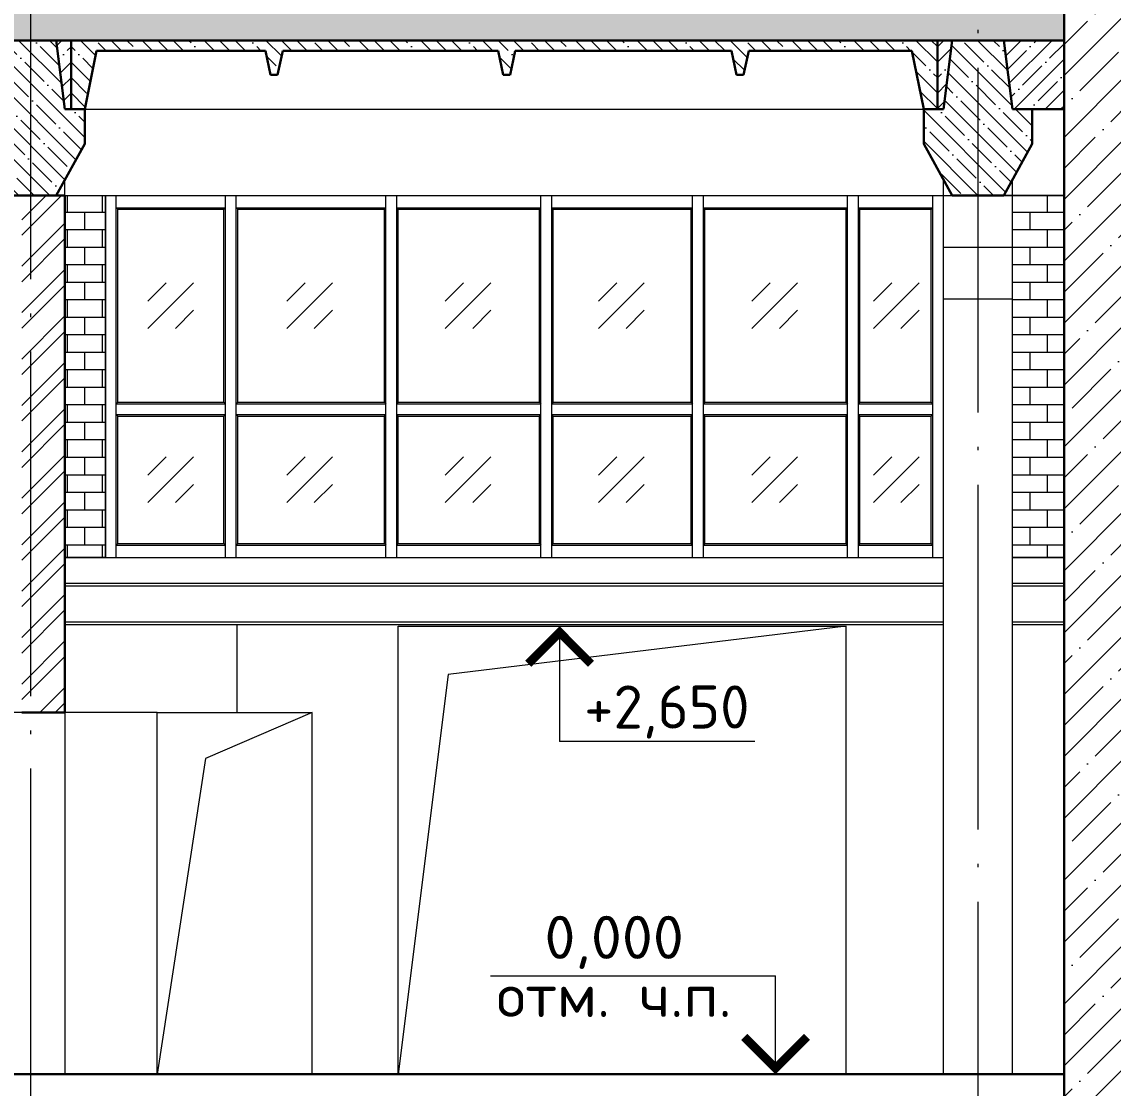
# Model space of a CAD drawing. Extents: x -965262 to 1142518, y -357520 to 71675.
# Drawn here: x -288396 to -282061, y -171602 to -165414 of the extents above; entities that cross this region are included whole.
import ezdxf

# ---------------------------------------------------------------- set-up
doc = ezdxf.new("R2010")
doc.units = 0
doc.header["$LTSCALE"] = 10
doc.linetypes.add('DOTE', pattern=[2.42, 2, -0.2, 0.02, -0.2])
doc.layers.get('0').update_dxf_attribs({"linetype": 'CONTINUOUS', "lineweight": 30})
doc.layers.add('DOTE', color=7, linetype='DOTE', lineweight=9)
doc.styles.add('GOST 2.304', font='isocpeur.ttf', dxfattribs={"width": 0.75, "height": 250})
pattern_1 = [(135, (-294396.03, -168521.29), (-89.8026, -89.8026), []), (135, (-294396.03, -168431.49), (-89.8026, -89.8026), [158.75, -31.75, 0, -31.75])]
pattern_2 = [(45, (-294396.03, -168521.29), (-89.8026, 89.8026), []), (45, (-294306.23, -168521.29), (-89.8026, 89.8026), [158.75, -31.75, 0, -31.75])]
pattern_3 = [(0, (-339032.66, -366364.93), (0, 101.6), []), (90, (-339032.66, -366364.93), (-101.6, 101.6), [101.6, -101.6])]

msp = doc.modelspace()

# ---------------------------------------------------------------- hatches: boundary and pattern name
at = {"lineweight": 15}
h = msp.add_hatch(dxfattribs=at)
h.set_pattern_fill('ANSI35', color=256, scale=40)
h.set_pattern_definition([(45, (-282164.96, -159797.18), (-179.605, 179.605), []), (45, (-281985.36, -159797.18), (-179.605, 179.605), [317.5, -63.5, 0, -63.5])])
h.paths.add_polyline_path([(-282346, -159821.3), (-281966, -159821.3, 0.263491)])
h.paths.add_polyline_path([(-282346, -173521.3), (-281966, -173521.3), (-281966, -159821.3), (-282316, -159821.3), (-282346, -159821.3), (-282346, -160223.4)])
h = msp.add_hatch(dxfattribs=at)
h.set_pattern_fill('ANSI35', color=256, scale=40, angle=90)
h.set_pattern_definition([(135, (-755374.4, -509928.79), (-179.60512, -179.60512), []), (135, (-755374.4, -509749.18), (-179.60512, -179.60512), [317.5, -63.5, 0, -63.5])])
h.paths.add_polyline_path([(-282346, -165521.3), (-318346, -165521.3), (-318346, -165306.3), (-282346, -165306.3)])
h.paths.add_polyline_path([(-318346, -165521.3), (-318046, -165521.3), (-318046, -165306.3), (-318346, -165306.3)], flags=17)
h = msp.add_hatch(dxfattribs=at)
h.set_pattern_fill('ANSI35', color=256, scale=20, angle=90)
h.set_pattern_definition(pattern_1)
h.paths.add_polyline_path([(-288346, -165521.3), (-288496, -165521.3), (-288546, -165921.3), (-288661, -165921.3), (-288661, -166121.3), (-288496, -166421.3), (-288346, -166421.3)])
h.paths.add_polyline_path([(-288031, -166121.3), (-288031, -165921.3), (-288131.6, -165921.3), (-288146, -165921.3), (-288196, -165521.3), (-288346, -165521.3), (-288346, -166421.3), (-288196, -166421.3)])
h = msp.add_hatch(dxfattribs=at)
h.set_pattern_fill('ANSI35', color=256, scale=20)
h.set_pattern_definition(pattern_2)
h.paths.add_polyline_path([(-288110.4, -165521.3), (-288196, -165521.3), (-288146, -165921.3), (-288110.4, -165921.3)])
h = msp.add_hatch(dxfattribs=at)
h.set_pattern_fill('ANSI35', color=256, scale=20, angle=90)
h.set_pattern_definition(pattern_1)
h.paths.add_polyline_path([(-286881.6, -165581.3), (-285631.6, -165581.3), (-285601.6, -165721.3), (-285561.6, -165721.3), (-285531.6, -165581.3), (-284276.6, -165581.3), (-284246.6, -165721.3), (-284206.6, -165721.3), (-284176.6, -165581.3), (-283229.8, -165581.3), (-283161, -165921.3), (-283081.6, -165921.3), (-283081.6, -165521.3), (-288110.4, -165521.3), (-288110.4, -165921.3), (-288031, -165921.3), (-287962.3, -165581.3), (-286981.6, -165581.3), (-286951.6, -165721.3), (-286911.6, -165721.3)])
h = msp.add_hatch(dxfattribs=at)
h.set_pattern_fill('ANSI35', color=256, scale=20, angle=90)
h.set_pattern_definition(pattern_1)
h.paths.add_polyline_path([(-283046, -165921.3), (-283161, -165921.3), (-283161, -166121.3), (-282996, -166421.3), (-282846, -166421.3), (-282846, -165521.3), (-282996, -165521.3)])
h.paths.add_polyline_path([(-282846, -166421.3), (-282696, -166421.3), (-282531, -166121.3), (-282531, -165921.3), (-282646, -165921.3), (-282696, -165521.3), (-282846, -165521.3)])
h = msp.add_hatch(dxfattribs=at)
h.set_pattern_fill('ANSI35', color=256, scale=20)
h.set_pattern_definition(pattern_2)
h.paths.add_polyline_path([(-282996, -165521.3), (-283081.6, -165521.3), (-283081.6, -165921.3), (-283046, -165921.3)])
h = msp.add_hatch(dxfattribs=at)
h.set_pattern_fill('ANSI35', color=256, scale=20)
h.set_pattern_definition(pattern_2)
h.paths.add_polyline_path([(-282346, -165521.3), (-282696, -165521.3), (-282646, -165921.3), (-282346, -165921.3)])
h = msp.add_hatch(dxfattribs=at)
h.set_pattern_fill('ANSI32', color=1, scale=20)
h.set_pattern_definition([(45, (-294396.03, -168521.3), (-134.704, 134.704), []), (45, (-294306.23, -168521.3), (-134.704, 134.704), [])])
h.paths.add_polyline_path([(-288346, -166421.3), (-288396, -166421.3), (-288396, -169421.3), (-288346, -169421.3)])
h.paths.add_polyline_path([(-288146, -166421.3), (-288346, -166421.3), (-288346, -169421.3), (-288146, -169421.3)])
h = msp.add_hatch(dxfattribs=at)
h.set_pattern_fill('AR-B816', color=1, scale=0.5)
h.set_pattern_definition(pattern_3)
h.paths.add_polyline_path([(-287911, -166421.3), (-288146, -166421.3), (-288146, -168521.3), (-287911, -168521.3)])
h = msp.add_hatch(dxfattribs=at)
h.set_pattern_fill('AR-B816', color=1, scale=0.5)
h.set_pattern_definition(pattern_3)
h.paths.add_polyline_path([(-282646, -168521.3), (-282346, -168521.3), (-282346, -166421.3), (-282646, -166421.3)])

# ---------------------------------------------------------------- linework, layer by layer
at = {"extrusion": (1.83697e-16, 0, -1)}
for p, q in [((-282346, -173521.3, -3259.8), (-282346, -159821.3, -3259.8)), ((-318046, -165521.3, -3259.8), (-282346, -165521.3, -3259.8)), ((-282346, -165521.3, -3259.8), (-282346, -165771.3, -3259.8)), ((-336756, -171521.3, -3259.8), (-282346, -171521.3, -3259.8))]:
    msp.add_line(p, q, dxfattribs=at)
for p, q in [((-288496, -165521.3, -3259.8), (-288196, -165521.3, -3259.8)), ((-288196, -165521.3, -3259.8), (-288146, -165921.3, -3259.8)), ((-288110.4, -165521.3, -3259.8), (-288110.4, -165921.3, -3259.8)), ((-283081.6, -165521.3, -3259.8), (-283081.6, -165921.3, -3259.8)), ((-282996, -165521.3, -3259.8), (-283046, -165921.3, -3259.8)), ((-282996, -165521.3, -3259.8), (-282696, -165521.3, -3259.8)), ((-282696, -165521.3, -3259.8), (-282646, -165921.3, -3259.8)), ((-287962.3, -165581.3, -3259.8), (-288031, -165921.3, -3259.8)), ((-287962.3, -165581.3, -3259.8), (-286981.6, -165581.3, -3259.8)), ((-286981.6, -165581.3, -3259.8), (-286951.6, -165721.3, -3259.8)), ((-286881.6, -165581.3, -3259.8), (-286911.6, -165721.3, -3259.8)), ((-286881.6, -165581.3, -3259.8), (-285631.6, -165581.3, -3259.8)), ((-285631.6, -165581.3, -3259.8), (-285601.6, -165721.3, -3259.8)), ((-285531.6, -165581.3, -3259.8), (-285561.6, -165721.3, -3259.8)), ((-285531.6, -165581.3, -3259.8), (-284276.6, -165581.3, -3259.8)), ((-284276.6, -165581.3, -3259.8), (-284246.6, -165721.3, -3259.8)), ((-284176.6, -165581.3, -3259.8), (-284206.6, -165721.3, -3259.8)), ((-284176.6, -165581.3, -3259.8), (-283229.8, -165581.3, -3259.8)), ((-283229.8, -165581.3, -3259.8), (-283161, -165921.3, -3259.8)), ((-286951.6, -165721.3, -3259.8), (-286911.6, -165721.3, -3259.8)), ((-285601.6, -165721.3, -3259.8), (-285561.6, -165721.3, -3259.8)), ((-284246.6, -165721.3, -3259.8), (-284206.6, -165721.3, -3259.8)), ((-288146, -165921.3, -3259.8), (-288031, -165921.3, -3259.8)), ((-288031, -165921.3, -3259.8), (-288031, -166121.3, -3259.8)), ((-283046, -165921.3, -3259.8), (-283161, -165921.3, -3259.8)), ((-283161, -165921.3, -3259.8), (-283161, -166121.3, -3259.8)), ((-282646, -165921.3, -3259.8), (-282346, -165921.3, -3259.8)), ((-282531, -165921.3, -3259.8), (-282531, -166121.3, -3259.8)), ((-288196, -166421.3, -3259.8), (-288031, -166121.3, -3259.8)), ((-282996, -166421.3, -3259.8), (-283161, -166121.3, -3259.8)), ((-282696, -166421.3, -3259.8), (-282531, -166121.3, -3259.8)), ((-288496, -166421.3, -3259.8), (-288196, -166421.3, -3259.8)), ((-282996, -166421.3, -3259.8), (-282696, -166421.3, -3259.8))]:
    msp.add_line(p, q)
at = {"lineweight": 15}
for p, q in [((-288131.6, -165921.3, -3259.8), (-283081.6, -165921.3, -3259.8)), ((-282646, -166421.3, -3259.8), (-282846, -166421.3, -3259.8)), ((-282346, -166421.3, -3259.8), (-282646, -166421.3, -3259.8)), ((-288146, -168521.3, -3259.8), (-283046, -168521.3, -3259.8)), ((-282646, -168521.3, -3259.8), (-282346, -168521.3, -3259.8)), ((-288146, -168671.3, -3259.8), (-283046, -168671.3, -3259.8)), ((-288146, -168686.2, -3259.8), (-283046, -168686.2, -3259.8)), ((-282646, -168671.3, -3259.8), (-282346, -168671.3, -3259.8)), ((-282646, -168686.2, -3259.8), (-282346, -168686.2, -3259.8)), ((-288146, -168896.4, -3259.8), (-283046, -168896.4, -3259.8)), ((-288146, -168911.3, -3259.8), (-283046, -168911.3, -3259.8)), ((-285274.4, -168921.3, -3259.8), (-285274.4, -169590.6, -3259.8)), ((-282646, -168896.4, -3259.8), (-282346, -168896.4, -3259.8)), ((-282646, -168911.3, -3259.8), (-282346, -168911.3, -3259.8)), ((-287611, -169421.3, -4711.1), (-289246.6, -169421.3, -3259.8)), ((-284020.5, -171521.3, -3259.8), (-284020.5, -170949.5, -3259.8))]:
    msp.add_line(p, q, dxfattribs=at)
at = {"lineweight": 15, "extrusion": (1.83697e-16, 0, -1)}
for p, q in [((-288146, -166421.3, -3259.8), (-288146, -166330.4, -3259.8)), ((-283046, -171521.3, -3259.8), (-283046, -166330.4, -3259.8)), ((-282646, -171521.3, -3259.8), (-282646, -166330.4, -3259.8)), ((-288546, -166421.3, -3259.8), (-288146, -166421.3, -3259.8)), ((-283046, -166421.3, -3259.8), (-282646, -166421.3, -3259.8)), ((-283046, -166721.3, -3259.8), (-282646, -166721.3, -3259.8)), ((-283046, -167021.3, -3259.8), (-282646, -167021.3, -3259.8))]:
    msp.add_line(p, q, dxfattribs=at)
at = {"lineweight": 15, "ltscale": 2}
for p, q in [((-288546, -166421.3, -3259.8), (-288146, -166421.3, -3259.8)), ((-283046, -166421.3, -3259.8), (-282646, -166421.3, -3259.8))]:
    msp.add_line(p, q, dxfattribs=at)
at = {"color": 1, "extrusion": (1.83697e-16, 0, -1)}
for p, q in [((-288396, -166421.3, -3259.8), (-288146, -166421.3, -3259.8)), ((-288396, -169421.3, -3259.8), (-288146, -169421.3, -3259.8))]:
    msp.add_line(p, q, dxfattribs=at)
at = {"color": 1}
msp.add_line((-288146, -169421.3, -3259.8), (-288146, -166421.3, -3259.8), dxfattribs=at)
at = {"color": 3, "lineweight": 15}
for p, q in [((-287911, -166421.3, -3259.8), (-283046, -166421.3, -3259.8)), ((-287911, -168521.3, -3259.8), (-287911, -166421.3, -3259.8)), ((-287848.4, -168521.3, -3259.8), (-287848.4, -166421.3, -3259.8)), ((-287214.4, -168521.3, -3259.8), (-287214.4, -166421.3, -3259.8)), ((-287151.7, -168521.3, -3259.8), (-287151.7, -166421.3, -3259.8)), ((-286282.4, -168521.3, -3259.8), (-286282.4, -166421.3, -3259.8)), ((-286219.7, -168521.3, -3259.8), (-286219.7, -166421.3, -3259.8)), ((-285382.4, -168521.3, -3259.8), (-285382.4, -166421.3, -3259.8)), ((-285319.7, -168521.3, -3259.8), (-285319.7, -166421.3, -3259.8)), ((-284502.4, -168521.3, -3259.8), (-284502.4, -166421.3, -3259.8)), ((-284439.7, -168521.3, -3259.8), (-284439.7, -166421.3, -3259.8)), ((-283602.4, -168521.3, -3259.8), (-283602.4, -166421.3, -3259.8)), ((-283539.7, -168521.3, -3259.8), (-283539.7, -166421.3, -3259.8)), ((-283108.7, -168521.3, -3259.8), (-283108.7, -166421.3, -3259.8)), ((-283046, -168521.3, -3259.8), (-283046, -166421.3, -3259.8)), ((-287848.4, -166492.6, -3259.8), (-287214.4, -166492.6, -3259.8)), ((-287839.7, -166501.3, -3259.8), (-287848.4, -166492.6, -3259.8)), ((-287839.7, -166501.3, -3259.8), (-287223, -166501.3, -3259.8)), ((-287839.7, -167621.3, -3259.8), (-287839.7, -166501.3, -3259.8)), ((-287223, -166501.3, -3259.8), (-287214.4, -166492.6, -3259.8)), ((-287223, -167621.3, -3259.8), (-287223, -166501.3, -3259.8)), ((-287143, -166501.3, -3259.8), (-287151.7, -166492.6, -3259.8)), ((-287151.7, -166492.6, -3259.8), (-286282.4, -166492.6, -3259.8)), ((-287143, -167621.3, -3259.8), (-287143, -166501.3, -3259.8)), ((-287143, -166501.3, -3259.8), (-286291, -166501.3, -3259.8)), ((-286291, -166501.3, -3259.8), (-286282.4, -166492.6, -3259.8)), ((-286291, -167621.3, -3259.8), (-286291, -166501.3, -3259.8)), ((-286219.7, -166492.6, -3259.8), (-285382.4, -166492.6, -3259.8)), ((-286211, -166501.3, -3259.8), (-286219.7, -166492.6, -3259.8)), ((-286211, -166501.3, -3259.8), (-285391, -166501.3, -3259.8)), ((-286211, -167621.3, -3259.8), (-286211, -166501.3, -3259.8)), ((-285391, -166501.3, -3259.8), (-285382.4, -166492.6, -3259.8)), ((-285391, -167621.3, -3259.8), (-285391, -166501.3, -3259.8)), ((-285311, -166501.3, -3259.8), (-285319.7, -166492.6, -3259.8)), ((-285319.7, -166492.6, -3259.8), (-284502.4, -166492.6, -3259.8)), ((-285311, -167621.3, -3259.8), (-285311, -166501.3, -3259.8)), ((-285311, -166501.3, -3259.8), (-284511, -166501.3, -3259.8)), ((-284511, -166501.3, -3259.8), (-284502.4, -166492.6, -3259.8)), ((-284511, -167621.3, -3259.8), (-284511, -166501.3, -3259.8)), ((-284431, -166501.3, -3259.8), (-284439.7, -166492.6, -3259.8)), ((-284439.7, -166492.6, -3259.8), (-283602.4, -166492.6, -3259.8)), ((-284431, -167621.3, -3259.8), (-284431, -166501.3, -3259.8)), ((-284431, -166501.3, -3259.8), (-283611, -166501.3, -3259.8)), ((-283611, -166501.3, -3259.8), (-283602.4, -166492.6, -3259.8)), ((-283611, -167621.3, -3259.8), (-283611, -166501.3, -3259.8)), ((-283531, -166501.3, -3259.8), (-283539.7, -166492.6, -3259.8)), ((-283539.7, -166492.6, -3259.8), (-283108.7, -166492.6, -3259.8)), ((-283531, -167621.3, -3259.8), (-283531, -166501.3, -3259.8)), ((-283531, -166501.3, -3259.8), (-283117.4, -166501.3, -3259.8)), ((-283117.4, -166501.3, -3259.8), (-283108.7, -166492.6, -3259.8)), ((-283117.4, -167621.3, -3259.8), (-283117.4, -166501.3, -3259.8)), ((-287663.9, -167193.9, -3259.8), (-287398.8, -166928.7, -3259.8)), ((-287663.9, -167034.8, -3259.8), (-287557.9, -166928.7, -3259.8)), ((-286858.3, -167193.9, -3259.8), (-286593.1, -166928.7, -3259.8)), ((-286858.3, -167034.8, -3259.8), (-286752.2, -166928.7, -3259.8)), ((-285937.9, -167193.9, -3259.8), (-285672.8, -166928.7, -3259.8)), ((-285937.9, -167034.8, -3259.8), (-285831.9, -166928.7, -3259.8)), ((-285047.9, -167193.9, -3259.8), (-284782.8, -166928.7, -3259.8)), ((-285047.9, -167034.8, -3259.8), (-284941.9, -166928.7, -3259.8)), ((-284157.9, -167193.9, -3259.8), (-283892.8, -166928.7, -3259.8)), ((-284157.9, -167034.8, -3259.8), (-284051.9, -166928.7, -3259.8)), ((-283451.8, -167193.9, -3259.8), (-283186.6, -166928.7, -3259.8)), ((-283451.8, -167034.8, -3259.8), (-283345.7, -166928.7, -3259.8)), ((-287504.8, -167193.9, -3259.8), (-287398.8, -167087.8, -3259.8)), ((-286699.2, -167193.9, -3259.8), (-286593.1, -167087.8, -3259.8)), ((-285778.8, -167193.9, -3259.8), (-285672.8, -167087.8, -3259.8)), ((-284888.8, -167193.9, -3259.8), (-284782.8, -167087.8, -3259.8)), ((-283998.8, -167193.9, -3259.8), (-283892.8, -167087.8, -3259.8)), ((-283292.7, -167193.9, -3259.8), (-283186.6, -167087.8, -3259.8)), ((-287839.7, -167621.3, -3259.8), (-287848.4, -167630, -3259.8)), ((-287839.7, -167621.3, -3259.8), (-287223, -167621.3, -3259.8)), ((-287223, -167621.3, -3259.8), (-287214.4, -167630, -3259.8)), ((-287143, -167621.3, -3259.8), (-287151.7, -167630, -3259.8)), ((-287143, -167621.3, -3259.8), (-286291, -167621.3, -3259.8)), ((-286291, -167621.3, -3259.8), (-286282.4, -167630, -3259.8)), ((-286211, -167621.3, -3259.8), (-286219.7, -167630, -3259.8)), ((-286211, -167621.3, -3259.8), (-285391, -167621.3, -3259.8)), ((-285391, -167621.3, -3259.8), (-285382.4, -167630, -3259.8)), ((-285311, -167621.3, -3259.8), (-285319.7, -167630, -3259.8)), ((-285311, -167621.3, -3259.8), (-284511, -167621.3, -3259.8)), ((-284511, -167621.3, -3259.8), (-284502.4, -167630, -3259.8)), ((-284431, -167621.3, -3259.8), (-284439.7, -167630, -3259.8)), ((-284431, -167621.3, -3259.8), (-283611, -167621.3, -3259.8)), ((-283611, -167621.3, -3259.8), (-283602.4, -167630, -3259.8)), ((-283531, -167621.3, -3259.8), (-283539.7, -167630, -3259.8)), ((-283531, -167621.3, -3259.8), (-283117.4, -167621.3, -3259.8)), ((-283117.4, -167621.3, -3259.8), (-283108.7, -167630, -3259.8)), ((-287848.4, -167630, -3259.8), (-287214.4, -167630, -3259.8)), ((-287151.7, -167630, -3259.8), (-286282.4, -167630, -3259.8)), ((-286219.7, -167630, -3259.8), (-285382.4, -167630, -3259.8)), ((-285319.7, -167630, -3259.8), (-284502.4, -167630, -3259.8)), ((-284439.7, -167630, -3259.8), (-283602.4, -167630, -3259.8)), ((-283539.7, -167630, -3259.8), (-283108.7, -167630, -3259.8)), ((-287848.4, -167692.6, -3259.8), (-287214.4, -167692.6, -3259.8)), ((-287839.7, -167701.3, -3259.8), (-287848.4, -167692.6, -3259.8)), ((-287839.7, -167701.3, -3259.8), (-287223, -167701.3, -3259.8)), ((-287839.7, -168441.3, -3259.8), (-287839.7, -167701.3, -3259.8)), ((-287223, -167701.3, -3259.8), (-287214.4, -167692.6, -3259.8)), ((-287223, -168441.3, -3259.8), (-287223, -167701.3, -3259.8)), ((-287143, -167701.3, -3259.8), (-287151.7, -167692.6, -3259.8)), ((-287151.7, -167692.6, -3259.8), (-286282.4, -167692.6, -3259.8)), ((-287143, -168441.3, -3259.8), (-287143, -167701.3, -3259.8)), ((-287143, -167701.3, -3259.8), (-286291, -167701.3, -3259.8)), ((-286291, -167701.3, -3259.8), (-286282.4, -167692.6, -3259.8)), ((-286291, -168441.3, -3259.8), (-286291, -167701.3, -3259.8)), ((-286219.7, -167692.6, -3259.8), (-285382.4, -167692.6, -3259.8)), ((-286211, -167701.3, -3259.8), (-286219.7, -167692.6, -3259.8)), ((-286211, -168441.3, -3259.8), (-286211, -167701.3, -3259.8)), ((-286211, -167701.3, -3259.8), (-285391, -167701.3, -3259.8)), ((-285391, -167701.3, -3259.8), (-285382.4, -167692.6, -3259.8)), ((-285391, -168441.3, -3259.8), (-285391, -167701.3, -3259.8)), ((-285311, -167701.3, -3259.8), (-285319.7, -167692.6, -3259.8)), ((-285319.7, -167692.6, -3259.8), (-284502.4, -167692.6, -3259.8)), ((-285311, -168441.3, -3259.8), (-285311, -167701.3, -3259.8)), ((-285311, -167701.3, -3259.8), (-284511, -167701.3, -3259.8)), ((-284511, -167701.3, -3259.8), (-284502.4, -167692.6, -3259.8)), ((-284511, -168441.3, -3259.8), (-284511, -167701.3, -3259.8)), ((-284431, -167701.3, -3259.8), (-284439.7, -167692.6, -3259.8)), ((-284439.7, -167692.6, -3259.8), (-283602.4, -167692.6, -3259.8)), ((-284431, -168441.3, -3259.8), (-284431, -167701.3, -3259.8)), ((-284431, -167701.3, -3259.8), (-283611, -167701.3, -3259.8)), ((-283611, -167701.3, -3259.8), (-283602.4, -167692.6, -3259.8)), ((-283611, -168441.3, -3259.8), (-283611, -167701.3, -3259.8)), ((-283531, -167701.3, -3259.8), (-283539.7, -167692.6, -3259.8)), ((-283539.7, -167692.6, -3259.8), (-283108.7, -167692.6, -3259.8)), ((-283531, -168441.3, -3259.8), (-283531, -167701.3, -3259.8)), ((-283531, -167701.3, -3259.8), (-283117.4, -167701.3, -3259.8)), ((-283117.4, -167701.3, -3259.8), (-283108.7, -167692.6, -3259.8)), ((-283117.4, -168441.3, -3259.8), (-283117.4, -167701.3, -3259.8)), ((-287663.9, -168203.9, -3259.8), (-287398.8, -167938.7, -3259.8)), ((-287663.9, -168044.8, -3259.8), (-287557.9, -167938.7, -3259.8)), ((-286858.3, -168203.9, -3259.8), (-286593.1, -167938.7, -3259.8)), ((-286858.3, -168044.8, -3259.8), (-286752.2, -167938.7, -3259.8)), ((-285937.9, -168203.9, -3259.8), (-285672.8, -167938.7, -3259.8)), ((-285937.9, -168044.8, -3259.8), (-285831.9, -167938.7, -3259.8)), ((-285047.9, -168203.9, -3259.8), (-284782.8, -167938.7, -3259.8)), ((-285047.9, -168044.8, -3259.8), (-284941.9, -167938.7, -3259.8)), ((-284157.9, -168203.9, -3259.8), (-283892.8, -167938.7, -3259.8)), ((-284157.9, -168044.8, -3259.8), (-284051.9, -167938.7, -3259.8)), ((-283451.8, -168203.9, -3259.8), (-283186.6, -167938.7, -3259.8)), ((-283451.8, -168044.8, -3259.8), (-283345.7, -167938.7, -3259.8)), ((-287504.8, -168203.9, -3259.8), (-287398.8, -168097.8, -3259.8)), ((-286699.2, -168203.9, -3259.8), (-286593.1, -168097.8, -3259.8)), ((-285778.8, -168203.9, -3259.8), (-285672.8, -168097.8, -3259.8)), ((-284888.8, -168203.9, -3259.8), (-284782.8, -168097.8, -3259.8)), ((-283998.8, -168203.9, -3259.8), (-283892.8, -168097.8, -3259.8)), ((-283292.7, -168203.9, -3259.8), (-283186.6, -168097.8, -3259.8)), ((-287848.4, -168450, -3259.8), (-287839.7, -168441.3, -3259.8)), ((-287839.7, -168441.3, -3259.8), (-287223, -168441.3, -3259.8)), ((-287223, -168441.3, -3259.8), (-287214.4, -168450, -3259.8)), ((-287151.7, -168450, -3259.8), (-287143, -168441.3, -3259.8)), ((-287143, -168441.3, -3259.8), (-286291, -168441.3, -3259.8)), ((-286291, -168441.3, -3259.8), (-286282.4, -168450, -3259.8)), ((-286219.7, -168450, -3259.8), (-286211, -168441.3, -3259.8)), ((-286211, -168441.3, -3259.8), (-285391, -168441.3, -3259.8)), ((-285391, -168441.3, -3259.8), (-285382.4, -168450, -3259.8)), ((-285319.7, -168450, -3259.8), (-285311, -168441.3, -3259.8)), ((-285311, -168441.3, -3259.8), (-284511, -168441.3, -3259.8)), ((-284502.4, -168450, -3259.8), (-284511, -168441.3, -3259.8)), ((-284431, -168441.3, -3259.8), (-284439.7, -168450, -3259.8)), ((-284431, -168441.3, -3259.8), (-283611, -168441.3, -3259.8)), ((-283602.4, -168450, -3259.8), (-283611, -168441.3, -3259.8)), ((-283531, -168441.3, -3259.8), (-283539.7, -168450, -3259.8)), ((-283531, -168441.3, -3259.8), (-283117.4, -168441.3, -3259.8)), ((-283108.7, -168450, -3259.8), (-283117.4, -168441.3, -3259.8)), ((-287848.4, -168450, -3259.8), (-287214.4, -168450, -3259.8)), ((-287151.7, -168450, -3259.8), (-286282.4, -168450, -3259.8)), ((-286219.7, -168450, -3259.8), (-285382.4, -168450, -3259.8)), ((-285319.7, -168450, -3259.8), (-284502.4, -168450, -3259.8)), ((-284439.7, -168450, -3259.8), (-283602.4, -168450, -3259.8)), ((-283539.7, -168450, -3259.8), (-283108.7, -168450, -3259.8)), ((-287911, -168521.3, -3259.8), (-283046, -168521.3, -3259.8))]:
    msp.add_line(p, q, dxfattribs=at)
at = {"color": 30, "lineweight": 5}
msp.add_line((-287146, -169421.3, -3259.8), (-287146, -168911.3, -3259.8), dxfattribs=at)
at = {"color": 30, "lineweight": 15}
for p, q in [((-286211, -171521.3, -3259.8), (-286211, -168921.3, -3259.8)), ((-283611, -168921.3, -3259.8), (-285921.6, -169201.1, -3259.8)), ((-283611, -171521.3, -3259.8), (-283611, -168921.3, -3259.8)), ((-285921.6, -169201.1, -3259.8), (-286211, -171521.3, -3259.8)), ((-287611, -171521.3, -4711.1), (-287611, -169421.3, -4711.1)), ((-286711, -169421.3, -4711.1), (-287329, -169688.4, -4711.1)), ((-286711, -171521.3, -4711.1), (-286711, -169421.3, -4711.1)), ((-287329, -169688.4, -4711.1), (-287611, -171521.3, -4711.1))]:
    msp.add_line(p, q, dxfattribs=at)
at = {"color": 30, "lineweight": 15, "extrusion": (1.83697e-16, 0, -1)}
for p, q in [((-286211, -168921.3, -3259.8), (-283611, -168921.3, -3259.8)), ((-287611, -169421.3, -3259.8), (-286711, -169421.3, -3259.8))]:
    msp.add_line(p, q, dxfattribs=at)
at = {"color": 1, "lineweight": 15}
msp.add_line((-288146, -169421.3, -3259.8), (-288146, -171521.3, -3259.8), dxfattribs=at)
at = {"lineweight": 15, "ltscale": 0.3}
for p, q in [((-284142, -169590.6, -3259.8), (-285274.4, -169590.6, -3259.8)), ((-285675.4, -170949.5, -3259.8), (-284020.5, -170949.5, -3259.8))]:
    msp.add_line(p, q, dxfattribs=at)
at = {"elevation": -3259.8}
msp.add_lwpolyline([(-282346, -165521.3), (-318046, -165521.3), (-318046, -165306.3), (-282346, -165306.3)], close=True, dxfattribs=at)
at = {"color": 1, "lineweight": 15, "elevation": -3259.8}
for points in [[(-287911, -168521.3), (-288146, -168521.3), (-288146, -166421.3), (-287911, -166421.3)], [(-282346, -168521.3), (-282646, -168521.3), (-282646, -166421.3), (-282346, -166421.3)]]:
    msp.add_lwpolyline(points, close=True, dxfattribs=at)
at = {"lineweight": 15, "const_width": 50, "elevation": -3259.8}
for points in [[(-285092.1, -169139), (-285274.4, -168956.6), (-285456.7, -169139)], [(-284202.8, -171303.6), (-284020.5, -171485.9), (-283838.2, -171303.6)]]:
    msp.add_lwpolyline(points, dxfattribs=at)
at = {"layer": 'DOTE', "ltscale": 100, "extrusion": (0, -1, 0)}
for p, q in [((-282346, -159567, -4711.1), (-282346, -175818.3, -4711.1)), ((-288346, -160067, -4711.1), (-288346, -176018.3, -4711.1)), ((-282846, -160840.1, -4711.1), (-282846, -174469.9, -4711.1))]:
    msp.add_line(p, q, dxfattribs=at)

# ---------------------------------------------------------------- texts
at = {"style": 'GOST 2.304'}
msp.add_text('+2,650', height=250, dxfattribs=at).set_placement((-285132.3, -169514.7, -3259.8))
at = {"char_height": 250, "attachment_point": 5, "style": 'GOST 2.304'}
for s, insert, width in [('{\\W1.05;0,000}', (-284957.7, -170755.5, -3259.8), 1000), ('{\\W1.05;отм. ч.п.}', (-284957.7, -171063.4, -3259.8), 1762.533)]:
    msp.add_mtext(s, dxfattribs=dict(at, insert=insert, width=width))

doc.saveas('drawing.dxf')
